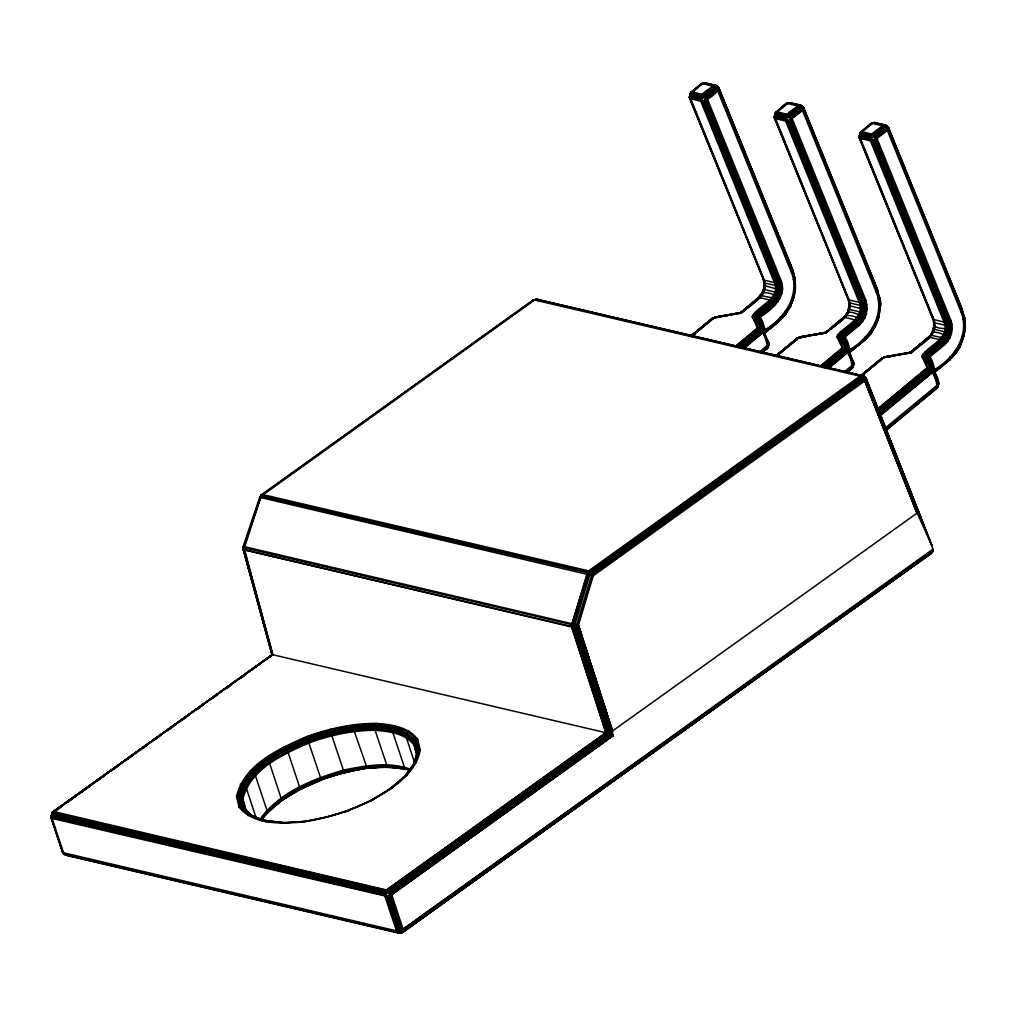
<?xml version="1.0" encoding="UTF-8"?>
<svg xmlns="http://www.w3.org/2000/svg" width="1016" height="1016" viewBox="0 0 1016 1016"><rect width="100%" height="100%" fill="white"/><g stroke="black" fill="none" stroke-linecap="round" stroke-linejoin="round"><path stroke-width="1.5" d="M409.029 927.075L402.577 931.697L932.815 551.637L402.768 932.434L398.399 933.133L396.85 931.85L64.084 853.948L62.395 852.183L50.8 817.169L52.032 813.118L50.8 817.169L52.133 818.452L387.033 896.417L391.731 894.626L612.94 735.99L612.534 735.279L605.714 732.676L272.567 654.685L52.261 812.343L52.133 818.452L63.602 852.919L65.634 855.231L399.351 933.298L402.107 932.675L931.342 553.364L933.158 550.736L932.218 546.418L866.165 378.397L863.778 376.009L536.486 299.199L533.133 300.038L261.544 494.805L259.651 497.345L243.18 546.418L243.205 549.592L571.602 626.974L574.967 626.732L578.434 625.246L593.242 575.78L864.819 381.013L866.292 378.955L863.778 376.009L537.413 299.339L533.133 300.038L532.422 301.269M50.8 817.169L53.353 812.432L386.105 890.333L387.871 889.889L607.39 733.133L573.722 626.974L573.799 623.76L588.594 574.294L862.825 377.825L862.94 375.539L860.107 376.085L587.68 571.614L571.386 625.78L605.714 732.676L386.105 890.333L384.899 892.581L384.886 896.353L396.85 931.85L403.2 929.094L933.247 549.872L403.454 930.173L396.354 930.821L62.852 852.627L50.99 816.521L52.299 815.162L52.045 814.07L50.8 817.169L388.277 896.175L399.745 930.631L403.466 931.139L933.158 550.736L403.454 930.173L401.002 930.237L389.534 895.782L391.249 893.496L611.454 734.606L576.224 626.339L592.061 573.57L863.638 378.816L866.292 378.955L932.218 546.418L917.169 513.055L864.819 381.013L860.997 376.415L533.781 299.809L261.087 495.3L243.065 549.021L271.971 654.787M691.782 335.28L712.572 318.097L741.236 313.157C750.278 304.673 769.938 296.088 764.375 280.251L690.74 98.895L690.588 92.621L701.827 83.49L713.575 86.246L717.677 90.805L791.312 272.161C800.29 295.034 784.581 318.338 765.073 329.641L763.842 331.102L764.07 333.261M691.02 92.126L689.521 98.133L763.626 279.959L774.395 282.6L777.761 282.334L781.126 280.581L707.492 99.225L705.333 96.076L702.488 94.31L691.655 91.91L690.994 93.929L701.015 96.266L704.38 95.263L714.553 86.843L714.578 85.052L718.934 87.986L792.569 269.342L795.02 278.333L793.369 279.718M714.312 85.573L717.169 86.246L719.087 88.595C715.886 93.929 709.79 98.222 704.126 100.978L690.423 97.739L689.991 98.603L700.761 101.244L704.126 100.978L706.209 97.053L716.382 88.646L716.432 85.534L703.567 82.969L691.642 92.837L701.662 95.187L703.402 94.653L714.578 85.052M775.538 356.083L797.433 337.96L826.097 333.019C835.127 324.536 854.799 315.963 849.236 300.126L775.602 118.758L775.449 112.497L786.689 103.365L798.436 106.108L802.526 110.668L876.16 292.036C885.152 314.909 869.442 338.201 849.922 349.517L848.703 350.977C845.553 346.088 845.642 334.645 837.438 335.166L837.286 337.744L842.302 347.967C849.147 351.46 851.56 361.074 852.551 367.919L848.449 371.45M775.868 112.001L774.383 117.996L848.487 299.822L860.235 302.577L865.988 300.444L792.353 119.088L788.264 114.529L776.516 111.773L775.843 113.792L785.876 116.142L789.242 115.126L799.414 106.718L799.44 104.915L803.796 107.848L877.43 289.217C877.125 292.671 884.58 306.883 878.649 307.873M876.16 292.036L877.583 289.814L803.326 107.391L802.03 106.121L803.796 107.848L802.526 110.668L788.975 120.841L775.284 117.602L774.852 118.466L785.622 121.107L788.975 120.841L791.07 116.916L801.243 108.509L801.294 105.397L788.429 102.832L776.503 112.7L786.524 115.049L788.264 114.529L799.44 104.915M936.676 387.795L936.346 388.506L936.981 388.277C943.038 378.701 930.008 368.44 928.345 359.169L929.767 357.01L944.842 344.551L947.712 341.516L946.95 340.652L942.823 337.795L930.516 335.178L910.412 352.4L882.294 357.822L861.606 374.942L882.294 357.822L910.958 352.882C919.988 344.399 939.66 335.826 934.098 319.989L860.463 138.633L860.311 132.359L871.55 123.228L883.298 125.984L887.387 130.543L961.022 311.899C970.001 334.772 954.303 358.064 934.784 369.38L933.488 372.135C930.351 367.373 930.529 354.635 921.918 356.413L927.163 367.83C933.996 371.335 936.422 380.936 937.412 387.795L886.828 429.755M860.73 131.864L859.244 137.858L932.878 319.214L945.096 322.44L950.849 320.307L877.214 138.951L873.125 134.391L861.365 131.636L860.704 133.655L870.725 136.004L874.09 134.988L884.276 126.581L884.301 124.79L888.657 127.724L962.444 309.69L961.022 311.899M963.511 327.736L964.946 327.444L964.502 318.529L961.822 308.61L888.187 127.254L886.892 125.984L888.657 127.724L887.387 130.543L873.836 140.703L859.244 137.858L870.483 140.97L873.836 140.703L875.932 136.792L886.104 128.372L886.155 125.273L873.29 122.707L861.352 132.575L871.385 134.912L873.125 134.391L884.301 124.79M51.892 815.962L384.645 893.864L388.277 896.175L612.051 734.924L577.405 625.831L592.734 574.662L864.324 379.895L866.102 379.603L932.218 546.418M243.675 549.91L272.047 654.609L52.261 812.343L272.39 654.647L243.662 550.05L261.544 494.805L243.776 546.481L272.567 654.685L52.261 812.343L52.146 814.68L384.899 892.581L389.738 891.362L608.94 733.628L574.967 626.732L575.031 624.103L589.826 574.637L591.236 572.592L588.518 570.84L263.004 494.627L261.544 494.805L259.791 497.319L593.242 575.78L591.236 572.592M776.148 322.44L784.631 314.033L785.965 313.982L785.47 311.556M837.286 337.744L841.058 337.566L843.61 339.903L844.906 337.147L859.981 324.688L865.124 317.843C859.79 315.493 847.865 307.823 845.363 315.671L846.645 314.046M871.118 333.489L865.2 339.738L849.071 352.908L864.781 340.233L871.118 333.489L870.331 331.419M950.239 358.089L954.342 353.759L955.98 353.365L955.192 351.282M284.277 746.582L288.036 752.297L299.491 786.752L299.58 789.788L321.374 780.034L306.654 736.575C278.981 748.894 244.17 764.096 236.474 796.493L239.052 807.148C254.241 825.589 281.064 823.506 302.527 822.02C326.898 818.528 350.495 811.009 372.491 799.986L349.72 809.612L349.834 810.476M52.73 811.822L52.642 813.473L385.394 891.375L388.823 890.511L608.94 733.628L573.722 626.974L243.205 549.592L243.319 546.392L578.434 625.246L612.546 730.948L578.434 625.246L612.94 735.99M262.204 494.576L260.248 497.395M847.649 371.97L852.551 367.919L853.923 363.614L848.627 350.114L846.087 347.777L841.058 337.566L842.747 333.997C852.488 326.847 868.147 316.713 862.609 302.197L788.975 120.841L801.98 109.576L803.3 109.918L876.935 291.274C886.13 314.744 870.356 338.887 850.252 350.558L848.932 353.124L865.391 339.014L864.997 337.045M862 375.399L861.924 377.012L587.464 574.002L571.386 625.78L572.567 627.05L607.39 733.133M762.952 351.803L767.258 348.551L768.998 344.945L768.782 342.621L764.4 333.68M848.843 354.597L848.906 353.403M243.065 549.021L243.319 546.392L243.065 549.021L272.047 654.609M371.196 800.913L371.513 799.859C391.185 788.505 414.477 774.687 419.087 750.532L416.547 740.016C406.984 727.342 390.322 725.297 375.59 724.205C352.108 724.167 329.032 729.31 307.01 737.21C279.705 749.363 245.364 764.362 237.769 796.328L240.322 806.844C255.295 825.017 281.75 822.973 302.933 821.5C327.012 818.286 350.33 810.882 371.932 799.77M259.601 819.15L252.882 816.547L242.799 807.148L240.309 796.9C250.673 758.457 296.913 742.836 330.86 731.965C357.937 726.897 393.713 719.049 414.807 741.934L417.284 752.196L413.182 766.064L417.284 752.196L420.294 750.075L417.716 739.419C408.013 726.567 391.135 724.484 376.187 723.367C352.374 723.341 328.994 728.548 306.654 736.575M767.258 348.551L767.69 348.056C766.712 341.211 764.286 331.597 757.453 328.105L752.196 316.675C758.266 304.965 780.669 299.491 774.395 282.6L700.761 101.244C698.462 93.243 709.46 89.903 713.588 85.319L703.567 82.969M837.438 335.166C845.363 325.438 864.959 318.351 859.257 302.463L785.622 121.107C783.323 113.106 794.322 109.766 798.449 105.181L788.429 102.832M764.273 289.535L764.692 281.191M760.463 352.476L767.804 346.405L769.061 343.751L758.749 320.027L760.044 317.284C771.893 309.575 787.425 296.685 781.126 280.581M793.94 293.992L794.55 289.839M753.542 313.83C761.53 315.341 762.445 326.225 764.616 332.423L765.454 331.597C786.917 319.354 802.297 293.306 792.112 268.872L719.061 88.976M794.093 296.875C783.654 322.047 798.119 291.617 794.957 287.071M921.918 356.413C927.976 344.691 950.379 339.23 944.118 322.339L870.483 140.97C868.185 132.969 879.183 129.642 883.31 125.057L873.29 122.707M847.725 313.398L848.932 305.549L849.757 305.181M848.614 309.245L849.058 302.806M865.124 317.843L867.334 308.978L865.988 300.444M878.789 313.868C879.196 320.548 874.712 327.787 870.826 333.845L869.493 333.896M879.412 309.702L879.335 297.421L879.869 298.196L878.23 299.593M878.827 316.725L880.25 307.162L879.081 306.718M934.415 320.916L933.26 329.044L930.212 336.093M934.047 325.222L932.155 332.829M947.712 341.516C952.03 335.47 953.452 327.343 950.849 320.307M963.651 333.731L964.273 329.578M961.377 341.77C954.786 360.947 968.07 326.403 964.679 326.796M330.517 729.056L331.838 735.686L344.03 771.995L344.602 772.719L352.26 770.725M243.205 549.592L243.776 546.481L244.234 547.916L571.411 624.523L572.656 623.468L607.53 733.171L388.823 890.511L54.204 811.644L53.353 812.432L272.567 654.685L243.256 548.386L272.237 654.622M763.626 279.959L689.369 97.523L690.397 93.358L694.931 89.611M774.383 117.996L775.284 117.602L774.23 117.386L775.259 113.221L774.23 117.386L848.487 299.822M763.156 279.489L763.181 278.168C766.255 285.369 764.07 294.005 758.025 298.958L758.215 298.221C761.924 287.896 773.303 294.513 780.275 297.98M791.312 272.161L792.721 269.951L791.362 268.58M933.348 319.684L859.092 137.249L860.311 132.359L871.55 123.228M848.017 299.352L827.85 248.31M932.878 319.214L933.387 317.157M689.521 98.133L690.423 97.739L689.369 97.523L690.397 93.358M859.714 138.328L860.146 137.465L859.092 137.249L860.12 133.083L864.641 129.35M693.865 91.465L690.474 94.272L689.547 96.812L721.017 174.333M774.89 115.926L775.335 114.135L775.653 115.176L774.408 116.688L780.936 132.766M701.827 83.49L698.322 86.804M777.989 301.79L773.1 298.069L760.793 295.453L740.689 312.674L714.807 317.094L711.962 319.316L714.54 318.16M785.432 104.813L786.689 103.365M780.339 319.875L764.845 332.829L779.92 320.358L780.136 317.183M848.043 298.044C855.078 314.249 835.774 324.383 825.602 332.397L799.668 336.956L797.433 337.96L796.887 340.106M860.273 134.899L870.293 137.236L875.055 135.814L885.228 127.394L885.266 124.866L874.268 122.441L870.903 123.457L866.902 127.483M839.47 321.742L843.496 317.602L844.944 317.436L855.891 320.129L859.981 324.688M850.138 352.196L848.589 353.784L850.138 352.196C849.147 345.351 846.722 335.737 839.889 332.245M865.391 339.014L864.781 340.233M881.685 359.054L879.246 361.048L882.294 357.822M927.748 338.684L928.357 337.464L929.805 337.299L939.825 339.649L942.67 341.414L944.842 344.551M959.18 347.078L955.129 353.847L948.995 360.324L933.933 372.783L934.987 372.059C934.009 365.214 931.583 355.6 924.75 352.108M945.871 362.179L950.062 359.6L949.858 356.921M763.765 332.397L763.765 330.251L758.152 319.037L759.498 316.192C770.598 308.699 786.168 296.799 780.136 281.28L706.501 99.924L706.945 98.12L719.087 88.595L792.721 269.951M765.302 336.093L769.061 343.751L767.804 346.405L768.782 342.621M847.319 352.87L828.967 367.932L848.55 351.409L843.013 338.9L844.36 336.055C855.447 328.574 871.029 316.662 864.997 301.142L791.362 119.786L791.807 117.996L790.207 120.383L863.841 301.739C869.607 316.725 853.999 327.685 843.623 334.975L842.01 337.426L847.166 348.323L846.036 350.71L826.58 366.941M848.779 352.781L848.982 352.069M845.325 372.351L852.665 366.281L853.758 363.08L848.627 352.26M880.897 415.138L932.929 372.008L933.488 369.989L927.875 358.762L929.221 355.918C940.308 348.437 955.891 336.537 949.858 321.005L876.224 139.649L876.668 137.858L888.81 128.333L886.892 125.984M962.279 310.388L888.632 129.032L886.841 129.451L888.149 129.794L961.784 311.15C970.991 334.607 955.218 358.75 935.101 370.421L933.64 372.643L933.374 371.526M884.911 429.641L937.527 386.144L938.505 382.346L934.11 373.405M372.516 800.113C392.151 788.314 415.671 774.459 420.294 750.075M51.498 815.835L52.045 814.07M249.86 771.271L253.2 772.605L255.422 775.691L266.891 810.146L266.065 813.816L280.708 801.307L281.394 799.059L269.685 763.511L267.691 760.235L264.909 758.419M388.823 890.511L608.216 733.387L573.722 626.974L608.025 733.323L388.823 890.511L391.731 894.626L403.454 930.173L403.225 931.901L398.399 933.133M775.119 304.825L771.03 300.253L759.269 297.51L740.74 312.534L740.943 313.588M861.784 375.818L884.517 356.819L910.412 352.4L928.357 337.464L910.463 352.26L910.666 353.327M261.087 495.3L259.817 497.472M689.369 97.523L690.474 94.272M774.23 117.386L775.335 114.135M859.092 137.249L860.196 133.998M764.134 281.661L763.537 289.319L760.489 296.354L763.664 289.331L781.799 293.649M847.293 312.953L848.525 309.194L866.661 313.525M877.913 317.957L875.119 325.857L870.268 333.985M874.37 325.73C880.491 320.459 880.085 306.159 879.767 297.777M849.173 353.136C848.97 346.456 846.163 335.432 838.403 333.705M354.241 724.548L354.305 731.418L367.182 768.172L389.814 766.978L408.254 769.175L388.315 767.042L387.02 765.797L375.107 730.301L374.828 726.491L376.187 723.367M266.319 821.741L250.038 814.972L241.592 806.844L239.09 796.468C249.555 757.58 296.329 741.794 330.657 730.796C358.038 725.665 394.221 717.74 415.557 740.88L418.059 751.256L414.477 763.168L404.05 777.354L413.741 763.981L416.611 762.305M736.625 346.71L758.368 328.447L753.491 316.471L755.955 312.725C764.883 305.714 780.593 296.634 775.386 282.702L701.738 101.346L700.443 100.076L702.894 101.257L776.529 282.613C781.863 296.774 766.178 306.261 756.933 313.322L754.799 316.548L759.993 327.673L759.346 329.044L737.553 347.332M739.673 347.129L760.298 329.857L761.225 327.914L756.056 316.916L757.885 314.135C767.626 306.984 783.285 296.85 777.761 282.334L704.126 100.978L700.38 98.806L690.359 96.457M740.499 348.082L761.175 330.835L762.305 328.46L757.161 317.551L758.762 315.112C769.137 307.823 784.758 296.85 778.993 281.876L705.358 100.521L706.945 98.12L704.126 100.978M766.623 348.767L766.966 348.056M768.998 344.945L767.69 348.056L762.368 352.59M821.474 366.585L843.229 348.31L838.352 336.334L840.816 332.588C849.744 325.59 865.454 316.497 860.235 302.577L786.6 121.222L785.305 119.952L787.743 121.12L861.378 302.489C866.724 316.636 851.027 326.136 841.794 333.185L839.66 336.41L844.855 347.535L844.207 348.907L822.414 367.195M824.535 366.992L845.16 349.733L846.087 347.777L842.302 347.967L820.357 366.116M850.786 357.226L853.923 363.614L852.665 366.281L853.923 363.614L848.03 349.123L846.773 351.777L827.316 368.071M853.859 364.808L852.119 368.414L850.671 368.579M878.548 409.791L928.091 368.173L923.201 356.197L925.678 352.45C934.606 345.453 950.316 336.36 945.096 322.44L871.461 141.084L870.166 139.814L872.604 140.995L946.239 322.351C951.586 336.499 935.888 345.999 926.643 353.047L924.522 356.286L929.716 367.398L929.056 368.783L878.218 411.455M879.056 412.255L930.021 369.595L930.935 367.652L925.767 356.654L927.608 353.873C937.349 346.723 953.008 336.575 947.471 322.059L873.836 140.703L870.102 138.544L860.082 136.195M879.818 413.182L930.897 370.573L932.028 368.186L926.871 357.289L928.484 354.851C938.847 347.548 954.468 336.588 948.703 321.615L875.068 140.246L876.668 137.858L873.836 140.703M938.721 384.67L937.412 387.795L886.028 430.276M952.183 328.841C946.391 328.244 932.155 330.022 933.615 321.856L933.844 321.399M963.46 317.03L964.73 318.059L963.092 319.456M577.418 624.878L576.224 626.339L610.172 734.073L389.738 891.362L609.155 733.692L574.967 626.732L576.263 624.484M789.457 307.353L785.406 314.122L779.285 320.586L764.21 333.045M785.965 313.982L790.956 305.791L789.699 304.483M874.56 324.345L875.69 325.323L871.131 332.943L863.333 340.385M949.985 337.718C944.562 335.013 931.99 328.333 930.516 335.178M959.422 344.221L960.552 345.199L955.993 352.806L950.252 358.877L934.326 372.161C932.155 365.963 931.253 355.067 923.265 353.568M955.688 353.72C963.244 343.408 966.483 330.289 964.628 317.64M388.277 896.175L390.563 892.378L610.172 734.073L573.799 623.76M859.752 135.801L859.257 136.55L862.228 143.866M853.465 365.976L851.827 367.932M877.176 409.169L927.163 367.83C935.66 365.074 935.38 378.638 938.619 382.956L937.197 385.102L884.593 428.6M588.594 574.294L590.334 571.779L586.981 572.618L261.468 496.418M259.537 819.988C278.778 792.417 312.179 779.323 343.306 770.153C365.303 765.683 389.395 761.124 410.985 769.468M260.668 819.887C280.06 793.039 312.979 780.263 343.675 771.182C365.29 766.763 388.798 762.381 410.147 769.976M410.426 769.76L412.267 767.296M262.598 817.715L265.201 814.222L281.178 800.786M261.493 819.722C295.034 780.161 359.004 759.117 409.524 770.255M261.341 820.141L266.687 813.156M302.527 822.02L326.492 816.928M344.602 772.719L368.567 767.626L355.219 770.153M845.363 315.671C850.811 314.846 858.825 316.954 862.851 321.653M371.259 800.252L391.858 788.149M259.651 497.345L535.521 299.377L861.035 375.59L860.997 376.415L589.407 571.183L587.68 571.614L262.153 495.414L263.004 494.627M786.257 313.626L779.92 320.358L778.472 320.523M404.406 776.478L406.908 775.297M775.424 356.159L797.001 338.455L800.163 337.033L825.551 332.537L843.496 317.602L825.627 332.905L845.655 315.316M928.56 337.82C934.148 332.943 935.723 324.675 932.891 317.906L916.267 276.962M949.643 360.096L955.98 353.365M744.144 348.145L763.207 332.27L763.168 329.248L759.993 327.673L757.453 328.105L735.495 346.253M764.311 333.273L765.277 332.334C764.286 325.476 761.873 315.874 755.04 312.382M934.034 373.012L934.987 372.059M394.881 725.589L392.824 728.624L392.811 732.409L404.279 766.864L405.46 768.693L407.264 769.341M399.745 930.631L397.535 932.637L403.466 931.139M743.229 311.645L751.192 304.813M754.609 301.879L756.882 299.923L743.077 311.15M833.78 326.631L837.197 323.698M917.499 347.472L911.809 352.349L914.337 350.38M924.331 341.617L926.605 339.661M389.915 788.848L405.028 775.818M390.881 788.594L393.268 786.549M396.862 783.488L399.263 781.444M743.102 311.061L758.215 298.221M927.925 337.96L911.657 351.777L921.995 343.383M735.711 346.329L757.453 328.105M820.572 366.192L842.302 347.967M877.646 409.346L927.163 367.83M879.348 415.442L931.634 371.64L932.891 368.986L938.428 383.642M713.207 317.868L691.452 335.801M758.635 297.726L740.689 312.674L715.302 317.17L712.14 318.592L691.452 335.661M776.237 355.892L798.068 337.744L776.313 355.676M827.278 367.97L846.773 351.777L848.55 351.409L853.567 363.779M882.929 357.607L861.174 375.539M879.221 415.176L931.634 371.64L933.412 371.272M690.677 336.22L712.572 318.097M691.388 335.788L712.14 318.592M692.442 335.483L694.88 333.464M700.977 328.409L698.538 330.429L700.989 328.333M704.634 325.387L707.085 323.355L704.647 325.323M777.469 354.635L797.001 338.455M776.16 355.879L798.068 337.744M776.072 356.362L796.823 339.179L776.11 356.21M844.131 317.373L825.792 332.575L798.881 337.795L776.846 355.93L799.668 336.956L825.551 332.537L843.064 318.084M861.111 375.514L883.971 357.378M862.152 375.221L864.591 373.202M867.042 371.183L870.699 368.148L867.054 371.069M776.389 112.281L784.301 105.74M736.41 346.583L758.368 328.447M737.362 347.167L759.346 329.044M769.201 328.193L773.836 324.358M758.927 352.45L768.236 344.64L763.207 332.27L761.911 331.915L742.302 347.916M762.152 351.739L765.823 348.717M761.759 352.387L767.867 347.332M821.271 366.459L843.229 348.31M822.211 367.043L844.207 348.907M849.414 351.892L851.738 349.974M845.007 371.31L853.084 364.503L848.068 352.146L846.773 351.777L827.164 367.779M846.62 372.25L852.729 367.195M861.174 375.399L881.863 358.318M878.065 409.499L928.091 368.173M877.76 411.074L929.056 368.783M936.6 369.837L942.391 365.049M934.568 372.555L950.062 359.6M886.6 428.904L898.83 418.795M901.281 416.763L922.083 399.567M924.522 397.548L928.192 394.513M930.643 392.494L934.314 389.458M884.987 430.555L937.59 387.058M692.467 335.344L694.906 333.337M862.178 375.082L864.616 373.075M861.708 375.806L883.73 357.67L910.654 352.438L929.805 337.299M739.496 346.951L760.298 329.857M744.118 348.056L762.47 333.007M824.357 366.814L845.16 349.733M878.624 411.798L930.021 369.595M880.796 414.896L932.18 372.745M692.493 336.207L694.931 334.213M740.347 347.878L761.175 330.835M825.627 332.905L831.38 328.206M833.679 326.327L837.133 323.507M839.432 321.64L842.886 318.821M825.208 367.754L846.036 350.71M924.293 341.503L926.592 339.623M879.437 412.686L930.897 370.573M878.916 414.642L931.634 371.64L932.929 372.008L937.946 384.378L937.527 386.144L938.784 383.489L935.012 375.818M760.082 297.574L740.931 312.699L714.362 317.348L740.74 312.534L759.269 297.51L740.931 312.699L714.019 317.932L691.985 336.067L714.807 317.094L740.766 313.03M910.463 352.26L928.992 337.236L910.654 352.438L884.085 357.086L910.463 352.26L910.958 352.882M764.324 285.483L775.36 288.696L782.472 289.103M743.394 311.633L745.846 309.677M793.737 277.292L794.918 277.901L795.477 287.515L793.788 287.998M844.944 317.436L825.792 332.575L799.224 337.223L825.602 332.397L826.097 333.019M280.581 823.189L303.911 821.461M390.512 766.445L367.182 768.172M53.315 812.19L62.319 805.713L53.315 812.19L61.062 806.653M67.475 802.018L76.479 795.541L67.488 802.03L75.26 796.519M97.066 780.732L104.788 775.183M118.948 765.01L111.227 770.56L119.05 765.073M148.552 743.725L125.387 760.374L133.223 754.913M151.117 741.87L162.7 733.552M165.278 731.698L176.86 723.367M179.438 721.525L191.021 713.194M193.586 711.34L248.933 671.563M251.498 669.709L263.081 661.378M265.659 659.524L272.098 654.901M387.871 889.889L606.247 732.803L572.567 627.05L606.857 732.968L387.871 889.889L606.463 732.853L572.567 627.05M403.454 930.173L402.171 929.716L390.715 895.248L391.249 893.496L612.457 735.216L577.405 625.831L612.839 735.66L577.405 625.831L612.712 735.47L391.731 894.626L612.851 735.711L612.445 731.114L578.434 625.246M97.13 780.783L104.864 775.233M139.662 750.291L147.396 744.753M153.848 740.131L161.569 734.593M165.443 731.812L175.755 724.421M179.616 721.652L189.929 714.261M197.663 708.723L204.102 704.101M211.836 698.563L218.275 693.941M226.009 688.391L232.461 683.781M240.195 678.231L246.634 673.621M251.79 669.925L260.807 663.448M265.963 659.752L272.415 655.142M612.546 730.948L917.169 513.055L866.102 379.603L863.638 378.816L863.778 376.009L866.292 378.955M403.2 929.094L933.094 549.085M416.776 921.525L423.228 916.902M430.962 911.365L437.413 906.742M445.16 901.205L451.612 896.582M459.346 891.032L465.798 886.409M473.545 880.872L483.87 873.481M487.731 870.712L498.056 863.308M501.929 860.539L512.255 853.148M516.128 850.379L527.736 842.061M530.314 840.219L538.061 834.669M544.513 830.047L552.247 824.509M558.698 819.887L566.445 814.337M572.897 809.727L584.505 801.408M587.083 799.554L598.703 791.235M601.281 789.394L612.889 781.075M615.48 779.234L628.383 769.988M630.961 768.134L642.569 759.828M645.147 757.974L656.768 749.656M659.346 747.814L667.093 742.264M673.545 737.641L685.152 729.336M687.73 727.481L699.338 719.163M701.929 717.321L713.537 709.003M716.115 707.149L931.342 553.364M402.107 932.675L932.193 552.539M81.712 791.896L89.459 786.371M97.206 780.834L103.657 776.224M111.404 770.687L117.856 766.077M125.603 760.54L132.055 755.929M143.675 747.624L146.253 745.782M154 740.245L159.169 736.562M168.199 730.11L173.368 726.415M182.397 719.963L187.566 716.267M197.891 708.889L201.765 706.12M212.09 698.741L215.964 695.973M226.289 688.594L230.162 685.825M240.487 678.447L244.361 675.691M386.956 889.546L606.146 732.777L571.602 626.974M389.738 891.362L609.841 733.946L574.967 626.732M611.454 734.606L390.563 892.378L384.645 893.864M612.699 735.457L391.249 893.496L612.534 735.279L577.405 625.831M409.042 731.063L407.111 732.752L406.006 736.41L414.706 763.067M280.53 800.71L283.108 799.135M285.686 797.547L298.602 789.661L320.993 779.64L344.843 772.122M279.235 801.497L280.048 801.548C306.222 783.501 336.715 772.376 368.16 768.147M299.58 789.788L280.048 801.548M261.887 820.979L263.83 820.293L282.778 822.604M417.716 739.419C410.947 742.302 416.306 750.824 416.89 755.599L414.236 744.334C405.028 732.13 389.001 730.161 374.815 729.107C352.222 729.082 330.022 734.022 308.826 741.629C282.562 753.326 249.517 767.753 242.214 798.513L245.186 809.676L252.374 816.597M50.94 817.728L51.88 817.258L51.397 818.172L62.852 852.627L64.084 853.948L62.268 851.624L64.783 854.735L400.329 933.12M589.826 574.637L592.061 573.57M247.714 815.505L251.143 815.188L265.633 820.953M782.244 284.645L776.186 285.648L765.175 283.159L763.994 282.55L763.003 278.879M867.105 304.508L861.047 305.524L850.024 303.022L848.855 302.412L847.865 298.742M951.967 324.383L945.909 325.387L934.885 322.897L933.717 322.288L932.726 318.618M927.697 555.117L929.018 554.685M320.993 779.64L344.767 772.579M326.327 817.055L350.101 809.993M344.132 812.267L348.412 810.92M700.761 84.214L704.329 83.134M700.38 98.806L706.209 97.053M785.622 104.077L790.385 102.641L800.405 104.991L800.367 107.531L790.194 115.938L785.432 117.373L775.411 115.024L775.449 112.497C780.504 110.033 784.695 100.838 791.273 103.061M775.221 116.332L785.241 118.669L791.07 116.916M870.483 123.939L875.246 122.517L876.872 123.634M870.102 138.544L875.932 136.792M752.424 317.881L756.209 317.69L758.749 320.027M922.147 357.619L925.919 357.429L928.459 359.766M533.857 300.241L537.413 299.339M239.052 807.148L243.84 807.758L252.882 816.547M591.058 575.018L592.734 574.662M311.976 820.509L314.985 819.937M715.302 317.17L718.947 317.005M722.058 316.433L729.856 315.024M732.981 314.452L736.092 313.88M803.808 336.868L806.92 336.309M814.718 334.886L817.829 334.315M820.953 333.756L824.065 333.185L799.668 336.956M894.893 355.6L887.108 357.022L889.978 356.603M898.017 355.041L910.488 352.768L902.995 353.987M67.577 855.218L65.634 855.231M752.196 316.675C760.235 314.871 760.565 326.415 763.207 331.025M837.057 336.55C845.414 334.759 845.503 347.002 848.512 351.663M899.998 354.47L885.025 356.895L885.546 357.302M715.823 317.576L718.782 317.106M236.474 796.493C244.666 795.02 244.272 806.856 246.736 811.568M867.334 308.978L861.212 308.75L848.932 305.549M381.114 766.953L388.95 766.534M295.44 822.427L301.435 822.109M752.577 315.303C760.781 314.782 760.692 326.225 763.842 331.102M922.299 355.041C930.834 354.66 930.72 366.687 933.831 371.932M716.382 88.646L719.087 88.595L717.169 86.246L718.477 87.516M801.243 108.509L803.948 108.458L802.03 106.121M886.104 128.372L888.81 128.333L886.155 125.273M240.157 784.263L243.865 785.114L246.24 787.984L256.197 817.956M705.523 82.779L701.192 83.718L690.588 92.621L690.55 95.161L700.57 97.511L705.333 96.076L715.505 87.668L715.543 85.128L705.523 82.779L707.149 83.909M963.689 336.601L962.254 336.182M281.28 822.414L263.83 820.293M388.315 767.042L389.065 767.182M792.785 296.596L793.521 296.774M688.607 335.572L693.23 336.652M736.435 346.774L741.058 347.853M951.509 333.388L933.26 329.044L933.996 329.26M877.405 316.319L878.954 316.751M792.543 296.443L793.89 296.812M864.324 379.895L865.607 380.314L917.169 513.055M865.721 377.977L864.476 376.745L866.165 378.397M876.211 288.442L877.583 289.814M785.241 118.669L788.975 120.841M916.927 509.562L921.88 520.154L866.292 379.451L913.587 500.863L910.577 493.446M800.163 337.033L801.205 338.15M961.822 308.61L964.73 318.059M244.653 808.622L241.376 797.598C251.651 759.485 297.485 744.004 331.14 733.222C357.975 728.193 393.446 720.42 414.363 743.115L416.814 753.288M538.264 299.796L538.963 300.533M801.294 105.397L803.948 108.458L801.98 109.576L803.783 109.169L877.418 290.525M716.432 85.534L719.087 88.595M763.88 330.848L763.168 329.248L761.911 331.915L742.467 348.209L761.911 331.915L763.689 331.546L768.718 343.903M889.216 131.343L891.007 135.725M893.382 141.58L895.16 145.974M896.353 148.895L898.131 153.276M900.506 159.131L902.284 163.512M903.478 166.446L906.437 173.761M907.631 176.682L909.409 181.064M917.727 201.549L919.505 205.931M921.88 211.785L923.658 216.167M924.852 219.1L926.63 223.482M927.824 226.403L930.796 233.718M934.352 242.494L936.727 248.349M942.073 261.506L943.851 265.9M946.226 271.742L948.017 276.136M949.198 279.057L950.976 283.451M953.351 289.293L955.142 293.688M863.422 146.787L890.74 214.071M891.921 216.992L915.086 274.028M804.367 111.481L805.548 114.402M812.076 130.493L813.867 134.874M815.048 137.795L818.02 145.11M819.213 148.044L820.992 152.425M828.713 171.437L831.088 177.292M836.435 190.449L838.213 194.843M840.588 200.685L842.366 205.08M843.559 208.001L845.337 212.395M857.809 243.103L859.587 247.498M860.781 250.419L862.559 254.8M864.933 260.655L866.712 265.049M867.905 267.97L870.877 275.285M872.058 278.206L873.836 282.6M782.117 135.7L785.089 143.015M786.282 145.936L809.435 202.971M810.628 205.905L826.656 245.389M792.556 270.662L718.922 89.306L717.118 89.713L718.439 90.056L792.074 271.412C801.268 294.881 785.508 319.011 765.391 330.683L763.918 332.905L763.651 331.8M723.659 101.841L725.437 106.236M730.783 119.393L732.574 123.787M734.949 129.629L736.727 134.023M737.908 136.944L739.699 141.338M748.005 161.811L749.795 166.205M752.17 172.047L753.948 176.441M755.129 179.362L756.92 183.744M759.295 189.598L761.073 193.993M762.254 196.914L765.226 204.229M766.42 207.15L768.198 211.544M776.516 232.016L778.294 236.398M783.641 249.568L785.419 253.949M786.613 256.883L789.572 264.185M722.211 177.254L745.363 234.302M746.557 237.223L762.584 276.708M880.567 417.284L882.904 423.164M889.229 439.255L892.15 446.608M893.305 449.542L896.201 456.87L894.385 452.412M897.357 459.804L900.24 467.131M905.447 480.327L902.5 472.935L905.358 480.25M909.498 490.576L906.539 483.197L909.396 490.499M916.915 512.839L864.819 381.013L916.711 512.826M864.984 377.723L866.712 382.118M880.542 417.271L882.866 423.126M890.346 442.163L892.086 446.57M898.423 462.674L900.163 467.068M911.682 496.354L913.435 500.761M586.981 572.618L587.464 574.002M416.941 752.996L414.439 745.503C405.257 733.336 389.255 731.368 375.107 730.301C352.552 730.275 330.39 735.216 309.232 742.81C283.019 754.482 250.038 768.883 242.748 799.579L245.186 809.676M576.224 626.339L611.162 734.466L390.563 892.378L610.857 734.339L576.224 626.339L612.026 734.911M877.354 290.195L879.64 298.666M244.411 550.38L272.948 654.761M255.206 590.182L256.426 594.741M259.283 605.346L260.515 609.905M261.328 612.927L262.547 617.487M265.405 628.104L266.637 632.65M267.449 635.686L268.681 640.232M269.494 643.268L271.945 652.361M848.855 302.412L849.033 305.778M763.892 282.13L764.172 285.902M848.03 349.123L848.55 351.409M397.332 930.935L396.85 931.85L398.488 930.872L387.033 896.417L384.645 895.16L385.877 896.48L397.332 930.935M876.795 363.093L873.138 366.128L876.808 363.055M90.64 785.355L79.058 793.687L90.691 785.406M871.918 395.313L869.023 387.985L871.906 395.3M886.955 433.426L885.177 428.993L886.904 433.387M916.432 508.165L914.654 503.733L916.432 508.178"/></g></svg>
